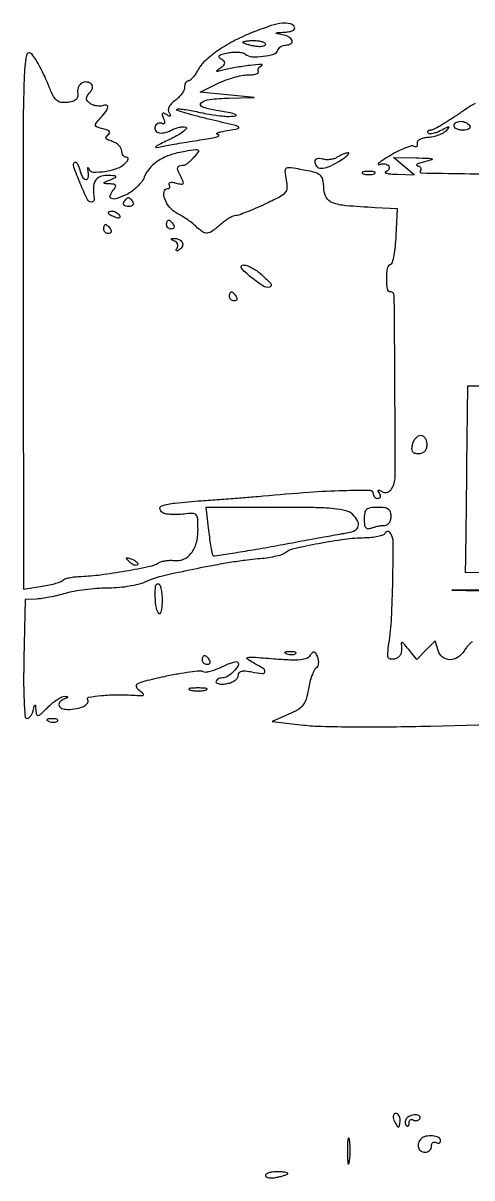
# Model space of a CAD drawing. Extents: x 0 to 448, y 25 to 639.
# Drawn here: x 0.1 to 100, y 381.6 to 638.9 of the extents above; entities that cross this region are included whole.
import ezdxf

# ---------------------------------------------------------------- set-up
doc = ezdxf.new("R2010")
doc.units = 0
doc.header["$MEASUREMENT"] = 0

msp = doc.modelspace()

# ---------------------------------------------------------------- linework, layer by layer
for points in [[(51.644452, 637.009805, 0.025006), (47.288633, 635.05211, 0.032085), (43.512983, 632.806585, 0.03611), (40.58414, 630.47244, 0.083778), (38.870237, 628.257535, -0.026601), (38.346736, 627.393217, -0.034227), (37.772836, 626.663151, -0.036524), (37.229102, 626.14309, -0.174266), (36.83102, 626, 0.169425), (36.51397, 625.889392, 0.094543), (36.244112, 625.576032, 0.075171), (36.06162, 625.1088, 0.055633), (36, 624.556704, -0.111471), (35.851385, 623.898377, -0.045359), (35.380655, 623.10357, -0.041941), (34.698277, 622.308382, -0.041712), (33.891591, 621.636621, 0.045859), (33.07756, 620.947253, 0.079119), (32.564026, 620.225743, 0.105152), (32.386687, 619.534473, 0.149899), (32.5461, 618.925409, -0.022839), (32.850221, 618.379029, -0.363774), (32.80424, 618.187445, -0.287128), (32.581404, 618.169973, -0.018155), (31.98457, 618.509536, 0.036589), (31.373133, 618.828191, 0.348029), (31.107152, 618.756708, 0.233523), (31.046842, 618.424504, 0.021797), (31.318607, 617.612107, -0.032907), (31.51301, 616.985025, -0.115104), (31.515377, 616.564507, -0.30849), (31.344524, 616.405734, -0.177812), (31.057644, 616.464374, 0.10212), (30.662033, 616.608801, 0.098618), (30.23632, 616.587456, 0.097189), (29.846318, 616.403628, 0.09604), (29.552786, 616.08541, 0.223302), (29.445783, 615.152334, 0.241615), (30.097996, 614.51808, 0.125579), (31.470055, 614.452932, 0.072374), (33.034772, 615.018609, -0.03532), (33.917384, 615.413593, -0.034708), (34.851924, 615.683121, -0.03681), (35.702599, 615.801103, -0.098882), (36.305439, 615.720512, -0.504021), (36.409095, 615.39361, -0.069548), (35.827223, 614.788148, -0.036613), (34.645194, 613.991226, -0.016763), (33, 613.121119, 0.001142), (29.916372, 611.611562, 0.13352), (29.584787, 611.318977, 0.65867), (29.680932, 611.173045, 0.003231), (32, 611.602523, -0.004384), (33.692666, 611.911961, -0.001922), (35.940625, 612.293683, -0.001901), (38.329669, 612.680593, -0.002544), (40.5, 613.012307, 0.009866), (42.301744, 613.314748, 0.034304), (43.44375, 613.611979, 0.273361), (43.634555, 613.83222, 0.428248), (43.5, 614.017149, -0.20157), (43.209304, 614.187613, -0.477778), (43.2625, 614.396995, -0.054852), (44.073552, 614.66665, -0.012454), (45.5, 614.935779, 0.012272), (47.939201, 615.395062, 0.667736), (48.002137, 615.73578, 0.085455), (47.064979, 616.138063, 0.00151), (41.695778, 617.406318, -0.005941), (38.732323, 618.134103, -0.010503), (36.308081, 618.814718, -0.005174), (34.366738, 619.42603, -0.559616), (34.313802, 619.647135, -0.219576), (34.65745, 619.773788, -0.010651), (35.899219, 619.648587, -0.015689), (37.408296, 619.415628, -0.010512), (39.118024, 619.059137, 0.011868), (40.979028, 618.676363, 0.010281), (42.94717, 618.361661, 0.010398), (44.741994, 618.150342, 0.029559), (46, 618.103393, 0.034479), (47.387925, 618.229663, 0.755197), (47.417934, 618.483875, 0.052787), (46.131719, 618.866554, 0.00446), (42.72221, 619.468633, -0.045296), (39.893486, 620.210232, -0.57127), (39.729146, 621.084456, -0.153903), (41.530124, 621.873967, -0.019554), (45.809017, 622.168108), (51.5, 622.336215), (45.5, 622.918108), (39.5, 623.5), (43.36111, 625.416667, -0.025222), (45.047954, 626.150487, -0.02038), (46.923709, 626.770313, -0.020836), (48.705109, 627.200073, -0.048804), (50.067121, 627.333333, 0.02498), (51.126478, 627.386293, 0.05111), (51.940549, 627.553036, 0.091985), (52.400036, 627.796715, 0.380204), (52.449781, 628.081256, -0.162853), (52.372082, 628.412053, -0.111567), (52.49234, 628.781884, -0.087709), (52.797703, 629.136025, -0.061875), (53.243769, 629.416097, 0.825122), (53.178388, 629.676472, 0.015712), (50.637955, 629.456455, 0.012578), (47.29552, 628.97531, 0.020649), (44.5, 628.381176, -0.005492), (43.384703, 628.108571, -0.272648), (43.176328, 628.173855, -0.439531), (43.192001, 628.341156, -0.007883), (44, 628.934493, 0.029918), (44.745332, 629.534075, 0.190215), (44.955955, 629.961778, 0.229694), (44.798646, 630.367472, 0.044112), (44.15805, 630.865845, -0.105366), (43.726458, 631.295339, -0.36325), (43.769892, 631.658662, -0.124345), (44.339931, 631.975675, -0.017621), (45.65805, 632.277187, -0.032301), (46.821293, 632.423423, -0.034638), (47.966562, 632.41338, -0.036986), (48.938696, 632.264512, -0.11671), (49.525991, 631.974808, 0.159833), (51.00635, 631.394413, 0.045362), (53.510124, 631.479579, 0.044274), (55.884978, 631.993598, 0.241381), (56.79525, 632.885749, -0.103053), (57.043178, 633.311691, -0.070369), (57.473709, 633.672689, -0.066701), (58.014021, 633.916616, -0.072843), (58.583333, 634, 0.127047), (59.688953, 634.285541, 0.368921), (59.945243, 634.96964, 0.189635), (59.223685, 635.786999, 0.070736), (57.75, 636.294267, -0.004355), (56.473279, 636.551726, -0.592371), (56.436742, 636.672608, -0.186389), (56.665756, 636.776582, -0.002297), (58.309017, 636.863818, 0.033337), (59.367539, 636.986185, 0.0743), (60.132755, 637.248348, 0.14238), (60.505333, 637.603354, 0.276828), (60.5, 638, 0.195683), (59.48245, 638.743065, 0.089138), (57.810003, 638.854366, 0.050273), (55.314838, 638.317801, 0.015029)], [(54, 634.138672, -0.285831), (53.816555, 633.843992, -0.076393), (53.265625, 633.670744, -0.053628), (52.458177, 633.634359, -0.031701), (51.5, 633.755249, -0.013875), (50.5418, 633.966135, -0.021857), (49.734375, 634.2054, -0.017542), (49.114399, 634.443639, -0.300822), (49, 634.616577, -0.347462), (49.119163, 634.767351, -0.020244), (49.734375, 634.88737, -0.023639), (50.541581, 634.972369, -0.014412), (51.5, 635, -0.032714), (52.457653, 634.937276, -0.050289), (53.265625, 634.746985, -0.064968), (53.823693, 634.469414, -0.249889)], [(0.061655, 573.631076), (0.111121, 512.762152), (4.275592, 513.428078, 0.01341), (5.909224, 513.734441, 0.017886), (7.372428, 514.104894, 0.015244), (8.549809, 514.487533, 0.146054), (8.970032, 514.797002, -0.159239), (9.373475, 515.078375, -0.022276), (10.372447, 515.331993, -0.023613), (11.620961, 515.529465, -0.018057), (13, 515.63106, 0.023284), (17.309345, 515.993851, 0.010598), (22.899965, 516.84877, 0.007186), (28.285635, 517.869539, 0.088996), (30.214472, 518.638171, -0.068428), (30.858493, 518.925842, -0.032603), (31.746176, 519.122727, -0.031562), (32.716193, 519.210242, -0.038835), (33.623573, 519.164148, 0.132155), (35.761315, 519.453206, 0.127902), (37.496437, 520.776674, 0.103139), (38.620874, 523.050717, 0.0635), (39, 526.02392, 0.014226), (38.930769, 528.456649, 0.168109), (38.576642, 529.318145, 0.220552), (37.811481, 529.653928, 0.026324), (35.918802, 529.515035, -0.020509), (34.635069, 529.405814, -0.019549), (33.325932, 529.399565, -0.019928), (32.170438, 529.485425, -0.063181), (31.418802, 529.669532, -0.209149), (30.537073, 530.539633, -0.430014), (30.902169, 531.330404, -0.055519), (33.849332, 531.974345, -0.008819), (39.75, 532.486346, 0.000943), (43.776172, 532.771883, 0.000936), (47.810937, 533.073271, 0.000917), (51.338475, 533.349919, 0.003654), (53.5, 533.539332, -0.00542), (63.64751, 534.392439, -0.012154), (71.369949, 534.769022, -0.006961), (77.30872, 534.831361, -0.413211), (78, 534.137708, 0.091954), (78.080556, 533.703389, 0.095995), (78.311086, 533.334202, 0.099423), (78.654962, 533.087139, 0.106605), (79.059017, 533, 0.132745), (79.403738, 533.093162, 0.19028), (79.59735, 533.339137, 0.143226), (79.599686, 533.712617, 0.068937), (79.404508, 534.154508, -0.029176), (79.146958, 534.631335, -0.369426), (79.197515, 534.813411, -0.271346), (79.420142, 534.827292, -0.021481), (79.957295, 534.526393, 0.100414), (80.523624, 534.317471, 0.106441), (81.114199, 534.35225, 0.101158), (81.661201, 534.631855, 0.082556), (82.101408, 535.121885, 0.142598), (82.887813, 537.817402, 0.00147), (82.840863, 557.729843, 0.000813), (82.6993, 578.176754, 0.411712), (81.868985, 579, -0.372392), (81.177447, 579.59797, -0.038449), (81.018965, 581.924762, -0.037402), (81.219383, 584.315892, -0.273004), (81.923577, 585.166667, 0.247093), (82.299941, 585.578896, 0.017113), (82.656602, 587.164583, 0.021185), (82.949721, 589.176754, 0.014128), (83.122042, 591.5), (83.396929, 597.5), (78.448464, 597.75137, -0.008679), (71.894316, 598.198477, -0.06905), (68.941471, 598.869185, -0.174841), (67.528986, 600.076919, -0.130025), (67, 602.076698, 0.051305), (66.800967, 604.011298, 0.182077), (66.144268, 605.046636, 0.106728), (64.73139, 605.699216, 0.012302), (61.28125, 606.382216, 0.014461), (59.248342, 606.672665, 0.216742), (58.583734, 606.456919, 0.243327), (58.353311, 605.830826, 0.018169), (58.65407, 603.979649, -0.056917), (58.803379, 602.199644, -0.174048), (58.366666, 601.089105, -0.093877), (57.126415, 600.118006, -0.010349), (53.87282, 598.520668, -0.007075), (51.73501, 597.562052, -0.009295), (49.756025, 596.751375, -0.00716), (48.086402, 596.130763, -0.083356), (47.40301, 596.009769, 0.10736), (46.833955, 595.88084, 0.024195), (45.950867, 595.41537, 0.024006), (44.963343, 594.766295, 0.021247), (44, 594, -0.022884), (42.153626, 592.541134, -0.135609), (41.009789, 592.119245, -0.174886), (39.965917, 592.399718, -0.044189), (38.596627, 593.54623, 0.030806), (37.813364, 594.238495, 0.013926), (36.709391, 595.050816, 0.013728), (35.492968, 595.846136, 0.018258), (34.343294, 596.496922, -0.100263), (32.719964, 597.805457, -0.081488), (31.58838, 599.737279, -0.134094), (31.428056, 601.324458, -0.366409), (32.226136, 602, 0.120561), (32.520813, 602.072101, 0.187235), (32.691422, 602.266355, 0.152134), (32.705687, 602.55995, 0.075183), (32.557637, 602.906741, -0.258149), (32.543679, 603.195463, -0.226275), (32.783099, 603.384669, -0.088195), (33.33667, 603.411143, -0.031919), (34.112106, 603.260433, 0.018528), (35.333652, 602.988905, 0.311348), (35.692064, 603.14982, 0.250778), (35.715327, 603.58252, 0.013423), (35.078302, 604.853691, -0.025574), (34.490842, 606.100694, -0.190957), (34.483298, 606.742585, -0.250524), (34.909382, 607.111965, -0.043642), (36, 607.261278, 0.147223), (36.280703, 607.360946, 0.014901), (36.845142, 607.802026, 0.017646), (37.49696, 608.383491, 0.01317), (38.174951, 609.067808, 0.017477), (39.139879, 610.169171, 0.453007), (39.081745, 610.515753, 0.172048), (38.543133, 610.632326, 0.004911), (36.174951, 610.304786, 0.042649), (32.931527, 609.536782, 0.060871), (30.256566, 608.279605, 0.070343), (28.260205, 606.593346, 0.091663), (27.020274, 604.553324, -0.0712), (26.463722, 603.547705, -0.036206), (25.508714, 602.458895, -0.035062), (24.340606, 601.458329, -0.043893), (23.124968, 600.712229, -0.030047), (20.981756, 599.799356, -0.163578), (19.737849, 599.776586, -0.42702), (19.420722, 600.420456, -0.086016), (20.131121, 601.657991, 0.038978), (20.610679, 602.337156, 0.263306), (20.619389, 602.733621, 0.232541), (20.276412, 602.978931, 0.03161), (19.372445, 603.070285, -0.005733), (18.192961, 603.128108, -0.436622), (18.084954, 603.259775, -0.259105), (18.218977, 603.438508, -0.003619), (19.5, 604, 0.009027), (20.656439, 604.521868, 0.485414), (20.703411, 604.727088, 0.215481), (20.415213, 604.872581, 0.004372), (18.75, 604.929715, 0.100485), (17.133398, 604.644311, 0.174235), (16.120215, 603.755592, 0.124854), (15.702623, 602.168704, 0.041398), (15.881579, 599.75, -0.100453), (15.869123, 599.464702, -0.11621), (15.744901, 599.2233, -0.117125), (15.526915, 599.064035, -0.103203), (15.25, 599.010171, -0.286295), (14.374914, 599.572597, -0.011429), (12.764753, 603.187573, -0.011359), (11.320566, 606.873148, -0.291928), (11.541825, 607.875159, -0.354312), (11.792551, 607.901424, -0.101687), (12.09092, 607.606659, -0.055914), (12.396718, 607.015072, -0.027406), (12.656295, 606.20633, 0.052341), (13.24179, 604.652548, 0.22083), (14.001733, 604.049044, 0.435311), (14.539211, 604.404779, 0.078681), (14.549904, 605.75, -0.009774), (14.468215, 606.377064, -0.075827), (14.480395, 606.671301, -0.677499), (14.555186, 606.685463, -0.053403), (14.682395, 606.428898, 0.304711), (15.680203, 605.707995, 0.045799), (18.275991, 605.857215, 0.046849), (21.023859, 606.537196, 0.112771), (22.788167, 607.64531, 0.033782), (23.262313, 608.188253, 0.111507), (23.458394, 608.617811, 0.265902), (23.372108, 608.883832, 0.186459), (23.071429, 609, -0.132726), (22.662844, 609.110404, -0.100545), (22.314732, 609.42083, -0.087732), (22.080528, 609.885188, -0.073158), (22, 610.432612, 0.129606), (21.842298, 611.030782, 0.068915), (21.373687, 611.643179, 0.061242), (20.683211, 612.176511, 0.057069), (19.867872, 612.541936, -0.027536), (18.947737, 612.89079, -0.146912), (18.544498, 613.236815, -0.304719), (18.552237, 613.59361, -0.101338), (18.952407, 613.970586, 0.113784), (19.323453, 614.33777, 0.317923), (19.305573, 614.68395, 0.136791), (18.859391, 615.010408, 0.026004), (17.890696, 615.318333, -0.018399), (16.520861, 615.730948, -0.257693), (16.187041, 616.098738, -0.230982), (16.30118, 616.605836, -0.015044), (17.306162, 617.785811, 0.021921), (18.529164, 619.262429, 0.121738), (18.932484, 620.201647, 0.433717), (18.632664, 620.591864, 0.112594), (17.75, 620.47912, -0.083329), (17.166772, 620.369966, -0.04669), (16.445451, 620.423855, -0.04493), (15.706031, 620.618723, -0.054824), (15.064302, 620.934289, -0.052357), (14.393662, 621.466891, -0.179718), (14.16096, 621.961999, -0.15752), (14.293791, 622.532516, -0.037894), (14.86286, 623.334757, 0.041672), (15.352244, 624.03581, 0.11029), (15.535684, 624.615567, 0.158582), (15.426131, 625.08815, 0.119282), (15.048558, 625.469989, 0.143675), (13.951534, 625.771449, 0.167825), (12.941251, 625.40293, 0.1512), (12.302768, 624.445922, 0.113451), (12.22348, 623.174593, -0.111631), (12.17878, 622.41386, -0.147005), (11.803979, 621.832898, -0.106311), (11.057699, 621.430904, -0.041678), (9.905495, 621.198582, -0.068648), (8.459912, 621.229556, -0.149765), (7.474402, 621.71271, -0.094319), (6.652832, 622.840528, -0.017679), (5.638763, 625.198582, 0.0172), (4.853876, 627.028544, 0.013225), (3.876959, 628.970834, 0.013423), (2.865641, 630.739952, 0.030757), (1.989364, 632, 0.647445), (0.801116, 631.699744, 0.035295), (0.266297, 626.554606, 0.008068), (0.060206, 614.34507, 0.000389)], [(99.5, 616, -0.202618), (99.558599, 615.621877, -0.181468), (99.33165, 615.29375, -0.104212), (98.804599, 615.071541, -0.047867), (98.059017, 615, -0.0466), (97.270941, 615.073608, -0.066561), (96.604836, 615.29375, -0.086673), (96.155423, 615.618015, -0.195654), (96, 616, -0.142666), (96.111069, 616.38134, -0.09965), (96.423289, 616.70625, -0.08433), (96.890182, 616.925146, -0.067639), (97.440983, 617, -0.061875), (98.038022, 616.925833, -0.051278), (98.640225, 616.70625, -0.053305), (99.157656, 616.382836, -0.08825)], [(70, 609.007516, -0.066611), (69.297409, 608.679178, -0.044138), (68.426563, 608.488167, -0.043952), (67.530099, 608.45242, -0.063507), (66.75, 608.590216, 0.051629), (66.07985, 608.725025, 0.088839), (65.514062, 608.678602, 0.131047), (65.141432, 608.465403, 0.200239), (65, 608.126405, 0.176575), (65.403143, 607.020437, 0.213775), (66.388433, 606.543891, 0.10887), (68.013498, 606.852391, 0.035769), (70.189882, 607.9744, 0.012313), (71.393867, 608.749747, 0.029616), (72.233903, 609.3963, 0.071324), (72.593555, 609.81203, 0.597109), (72.5, 609.980949, 0.065758), (72.012702, 609.910835, 0.024275), (71.353125, 609.690228, 0.023563), (70.647701, 609.376534, 0.026167)], [(75.75, 605.337719, 0.057986), (76.320008, 605.181385, 0.037979), (77, 605.12966, 0.037979), (77.679992, 605.181385, 0.057986), (78.25, 605.337719, 0.174857), (78.459382, 605.525001, 0.447206), (78.398438, 605.693942, 0.078554), (77.89144, 605.810911, 0.017491), (77, 605.842105, 0.017491), (76.10856, 605.810911, 0.078554), (75.601562, 605.693942, 0.447206), (75.540618, 605.525001, 0.174857)], [(24.5, 599, -0.146489), (24.602013, 598.620597, -0.191582), (24.461189, 598.29375, -0.134005), (24.074636, 598.072951, -0.063222), (23.5, 598, -0.063222), (22.925364, 598.072951, -0.134005), (22.538811, 598.29375, -0.191582), (22.397987, 598.620597, -0.146489), (22.5, 599, -0.025622), (22.764631, 599.382847, -0.032351), (23.048689, 599.70625, -0.033983), (23.313296, 599.937141, -0.163822), (23.5, 600, -0.163822), (23.686704, 599.937141, -0.033983), (23.951311, 599.70625, -0.032351), (24.235369, 599.382847, -0.025622)], [(21.492921, 596.011454, -0.1144), (21.606889, 595.674071, -0.32948), (21.487528, 595.474315, -0.155351), (21.131719, 595.443138, -0.036408), (20.551938, 595.618443, -0.029964), (19.48003, 596.105273, -0.168622), (19.057392, 596.558518, -0.444011), (19.201747, 596.882327, -0.079093), (19.940983, 597, -0.088797), (20.34605, 596.927491, -0.053277), (20.78502, 596.709615, -0.051183), (21.189428, 596.389589, -0.061454)], [(33.5, 594, -0.082592), (33.656512, 593.6179, -0.161196), (33.6254, 593.29375, -0.182303), (33.413961, 593.078288, -0.108972), (33.059017, 593, -0.093332), (32.654762, 593.076123, -0.09642), (32.311086, 593.29375, -0.099167), (32.081062, 593.618444, -0.105053), (32, 594, -0.042167), (32.032345, 594.382849, -0.061769), (32.129539, 594.70625, -0.081139), (32.272352, 594.92554, -0.210953), (32.440983, 595, -0.151918), (32.65171, 594.934461, -0.038439), (32.933975, 594.70625, -0.035638), (33.231006, 594.382774, -0.029505)], [(19.5, 593, -0.082592), (19.656512, 592.6179, -0.161196), (19.6254, 592.29375, -0.182303), (19.413961, 592.078288, -0.108972), (19.059017, 592, -0.093332), (18.654762, 592.076123, -0.09642), (18.311086, 592.29375, -0.099167), (18.081062, 592.618444, -0.105053), (18, 593, -0.042167), (18.032345, 593.382849, -0.061769), (18.129539, 593.70625, -0.081139), (18.272352, 593.92554, -0.210953), (18.440983, 594, -0.151918), (18.65171, 593.934461, -0.038439), (18.933975, 593.70625, -0.035638), (19.231006, 593.382774, -0.029505)], [(35.457295, 590.069098, -0.124968), (35.586571, 589.658364, -0.100781), (35.519692, 589.199089, -0.090333), (35.265683, 588.761221, -0.078004), (34.861803, 588.41459, -0.028521), (34.410413, 588.170014, -0.264648), (34.197388, 588.186645, -0.357602), (34.14577, 588.360517, -0.038844), (34.351722, 588.760081, 0.110583), (34.506396, 589.206832, 0.119157), (34.449351, 589.663905, 0.11358), (34.185107, 590.06066, 0.09373), (33.756231, 590.335642, -0.013901), (33.178106, 590.587621, -0.260933), (33.066763, 590.743095, -0.402866), (33.159138, 590.863366, -0.020929), (33.690983, 590.921053, -0.072265), (34.189239, 590.882065, -0.056823), (34.701118, 590.703357, -0.057913), (35.148977, 590.419371, -0.084302)], [(52.84699, 583.132705, -0.028693), (55.197187, 580.845481, -0.566415), (54.963172, 580.058726, -0.215263), (53.454622, 580.322474, -0.022377), (50.5, 582.530996, -0.014822), (49.211991, 583.652201, -0.076969), (48.627392, 584.388207, -0.314955), (48.665094, 584.794064, -0.219637), (49.09699, 584.995033, -0.084183), (49.859732, 584.868135, -0.032038), (50.857311, 584.450023, -0.030621), (51.905318, 583.846961, -0.032778)], [(47.5, 578, -0.082592), (47.656512, 577.6179, -0.161196), (47.6254, 577.29375, -0.182303), (47.413961, 577.078288, -0.108972), (47.059017, 577, -0.093332), (46.654762, 577.076123, -0.09642), (46.311086, 577.29375, -0.099167), (46.081062, 577.618444, -0.105053), (46, 578, -0.042167), (46.032345, 578.382849, -0.061769), (46.129539, 578.70625, -0.081139), (46.272352, 578.92554, -0.210953), (46.440983, 579, -0.151918), (46.65171, 578.934461, -0.038439), (46.933975, 578.70625, -0.035638), (47.231006, 578.382774, -0.029505)], [(86.710251, 545, 0.049229), (86.55836, 544.042979, 0.167579), (86.726188, 543.44369, 0.182942), (87.214569, 543.106846, 0.060551), (88.09362, 543, 0.079994), (88.910103, 543.131469, 0.123133), (89.511702, 543.512277, 0.119125), (89.875978, 544.142194, 0.071916), (90, 545, 0.067406), (89.896468, 545.76449, 0.084175), (89.593635, 546.4125, 0.099595), (89.144167, 546.845846, 0.143115), (88.616631, 547, 0.129214), (88.048695, 546.850737, 0.073972), (87.485993, 546.4125, 0.065681), (87.013407, 545.764694, 0.060903)], [(41.329655, 525.864387, 0.006233), (41.591383, 523.867905, 0.009163), (41.875296, 522.121287, 0.005121), (42.154806, 520.665637, 0.147416), (42.333036, 520.333631, 0.237263), (42.701954, 520.211585, 0.001175), (46.691092, 520.80948, 0.004918), (51.262213, 521.551671, 0.003052), (56.61409, 522.508424, -0.000374), (62.074986, 523.514878, -0.000512), (66.993003, 524.412275, -0.00033), (71.127643, 525.159542, -0.006017), (72.447197, 525.380771, 0.084267), (73.967936, 525.888464, 0.210412), (74.675947, 526.790115, 0.191413), (74.522164, 527.991138, 0.070063), (73.473214, 529.383929, 0.136333), (71.965446, 530.236047, 0.037426), (69.250759, 530.698096, 0.01994), (64.754679, 530.94065, 0.003505), (56.28928, 531), (40.721418, 531)], [(76, 528.393011, 0.028926), (76.072648, 527.138292, 0.139263), (76.343479, 526.483926, 0.231224), (76.829584, 526.250804, 0.090021), (77.581787, 526.393011, -0.024761), (78.290883, 526.625558, -0.016939), (79.115525, 526.821697, -0.017107), (79.925091, 526.956854, -0.032815), (80.581787, 527, 0.139749), (81.122606, 527.154169, 0.099977), (81.5834, 527.5875, 0.085333), (81.893717, 528.235591, 0.069187), (82, 529, 0.081208), (81.840542, 529.975317, 0.166173), (81.375, 530.583333, 0.116834), (80.500917, 530.907747, 0.030703), (79, 531, 0.030154), (77.367823, 530.901477, 0.149816), (76.537688, 530.532751, 0.17247), (76.120968, 529.79435, 0.043081)], [(25.526461, 518.193128, -0.20742), (25.220211, 518.072099, -0.082976), (24.768815, 518.162781, -0.063152), (24.246577, 518.441312, -0.043285), (23.733333, 518.875912, -0.011214), (23.106486, 519.536448, -0.400052), (23.111181, 519.729672, -0.286372), (23.336218, 519.78179, -0.008399), (24.293128, 519.435707, -0.036269), (24.940734, 519.133723, -0.070189), (25.395085, 518.789051, -0.120343), (25.59249, 518.461316, -0.278911)], [(31, 510.333333, -0.016597), (30.954731, 508.969955, -0.036103), (30.810203, 507.933547, -0.06764), (30.600169, 507.350577, -0.506494), (30.353882, 507.312785, -0.157982), (29.728375, 508.538029, -0.030793), (29.484875, 511.038277, -0.027762), (29.533287, 513.459454, -0.392268), (30.116268, 514, -0.300566), (30.458756, 513.773673, -0.04162), (30.740404, 512.922917, -0.036408), (30.936059, 511.738585, -0.022739)], [(41.5, 497, -0.082592), (41.656512, 496.6179, -0.161196), (41.6254, 496.29375, -0.182303), (41.413961, 496.078288, -0.108972), (41.059017, 496, -0.093332), (40.654762, 496.076123, -0.09642), (40.311086, 496.29375, -0.099167), (40.081062, 496.618444, -0.105053), (40, 497, -0.042167), (40.032345, 497.382849, -0.061769), (40.129539, 497.70625, -0.081139), (40.272352, 497.92554, -0.210953), (40.440983, 498, -0.151918), (40.65171, 497.934461, -0.038439), (40.933975, 497.70625, -0.035638), (41.231006, 497.382774, -0.029505)], [(60.729167, 498.395833, -0.126455), (60.402231, 498.202593, -0.060344), (59.916927, 498.123424, -0.05415), (59.359369, 498.160852, -0.051402), (58.8125, 498.316886, -0.054073), (58.395823, 498.538436, -0.470617), (58.37858, 498.720685, -0.168741), (58.670344, 498.862007, -0.018894), (59.416667, 498.921053, -0.028489), (60.112848, 498.910055, -0.077125), (60.592839, 498.799335, -0.208169), (60.77538, 498.614691, -0.296942)], [(37.25, 490.310674, 0.039571), (38.047266, 490.168469, 0.024357), (39, 490.122029, 0.024357), (39.952734, 490.168469, 0.039571), (40.75, 490.310674, 0.161593), (41.00914, 490.478988, 0.542911), (40.957812, 490.633659, 0.052887), (40.251983, 490.740287, 0.011065), (39, 490.767997, 0.011065), (37.748017, 490.740287, 0.052887), (37.042188, 490.633659, 0.542911), (36.99086, 490.478988, 0.161593)], [(5.8125, 483.316886, 0.051402), (6.359369, 483.160852, 0.05415), (6.916927, 483.123424, 0.060344), (7.402231, 483.202593, 0.126455), (7.729167, 483.395833, 0.296942), (7.77538, 483.614691, 0.208169), (7.592839, 483.799335, 0.077125), (7.112848, 483.910055, 0.028489), (6.416667, 483.921053, 0.018894), (5.670344, 483.862007, 0.168741), (5.37858, 483.720685, 0.470617), (5.395823, 483.538436, 0.054073)], [(82.638374, 394.5, 0.02136), (82.887494, 393.925442, 0.030395), (83.160341, 393.440625, 0.030693), (83.420671, 393.087111, 0.222225), (83.606989, 393, 0.289661), (83.758929, 393.096084, 0.046727), (83.884553, 393.440625, 0.039339), (83.971531, 393.925176, 0.024748), (84, 394.5, 0.062722), (83.92777, 395.073532, 0.08088), (83.715469, 395.559375, 0.098158), (83.400789, 395.884506, 0.152681), (83.031385, 396, 0.184534), (82.710807, 395.877514, 0.147206), (82.516384, 395.559375, 0.100118), (82.488865, 395.074366, 0.055937)], [(85.355876, 394.766802, 0.07356), (85.188352, 394.377877, 0.072421), (85.139387, 393.954983, 0.077864), (85.212472, 393.563864, 0.111775), (85.399864, 393.266802, 0.14401), (85.626986, 393.142918, 0.26052), (85.82371, 393.203001, 0.143953), (85.958448, 393.462615, 0.048234), (86, 393.89235, -0.081648), (86.069898, 394.317541, -0.160128), (86.273452, 394.588987, -0.182985), (86.576421, 394.66565, -0.110306), (86.930902, 394.542705, 0.090093), (87.326205, 394.387618, 0.095385), (87.742602, 394.385962, 0.099739), (88.11522, 394.536973, 0.108766), (88.386913, 394.817021, 0.165088), (88.461045, 395.13892, 0.190522), (88.317147, 395.417083, 0.122855), (87.948943, 395.60522, 0.057035), (87.412023, 395.666667, 0.0541), (86.796999, 395.599926, 0.049126), (86.18928, 395.402331, 0.052309), (85.677952, 395.111561, 0.099235)], [(72.286014, 387.5, 0.006817), (72.315278, 385.711719, 0.040183), (72.418418, 384.780601, 0.720633), (72.561388, 384.761725, 0.075924), (72.717581, 385.26375, 0.022548), (72.846293, 386.485188, 0.015659), (72.885962, 387.872547, 0.015827), (72.839977, 389.209518, 0.031163), (72.703931, 390.26375, 0.248898), (72.549185, 390.455688, 0.49082), (72.403147, 390.374351, 0.030832), (72.307632, 389.29708, 0.00738)], [(88.666667, 390.333333, 0.116106), (88.084947, 389.393452, 0.149599), (88.058632, 388.383464, 0.171449), (88.589017, 387.625476, 0.156422), (89.5, 387.333333, 0.091687), (90.072631, 387.439229, 0.09591), (90.559375, 387.742336, 0.09947), (90.885099, 388.194455, 0.106911), (91, 388.725684, -0.076042), (91.074414, 389.212152, -0.153266), (91.29375, 389.527484, -0.186722), (91.619584, 389.624606, -0.119076), (92, 389.5, 0.082592), (92.3821, 389.343488, 0.161196), (92.70625, 389.3746, 0.182303), (92.921712, 389.586039, 0.108972), (93, 389.940983, 0.296918), (92.550358, 390.631413, 0.081679), (91.232888, 390.972444, 0.071945), (89.709363, 390.891094, 0.148173)], [(54, 382.138672, 0.285831), (54.183445, 381.843992, 0.076393), (54.734375, 381.670744, 0.053628), (55.541823, 381.634359, 0.031701), (56.5, 381.755249, 0.013875), (57.4582, 381.966135, 0.021857), (58.265625, 382.2054, 0.017542), (58.885601, 382.443639, 0.300822), (59, 382.616577, 0.347462), (58.880837, 382.767351, 0.020244), (58.265625, 382.88737, 0.023639), (57.458419, 382.972369, 0.014412), (56.5, 383, 0.032714), (55.542347, 382.937276, 0.050289), (54.734375, 382.746985, 0.064968), (54.176307, 382.469414, 0.249889)]]:
    msp.add_lwpolyline(points, format="xyb", close=True)
for points in [[(100.684549, 620.979516, 0.008976), (98.86929, 619.842804, 0.006283), (96.863681, 618.5, -0.008967), (94.837911, 617.15939, -0.012191), (92.960461, 616.028125, -0.009151), (91.367308, 615.158582, -0.120912), (90.721121, 615, 0.055709), (90.356759, 614.959277, 0.167662), (90.147087, 614.829325, 0.255599), (90.11195, 614.639717, 0.117575), (90.247687, 614.41898, 0.208908), (90.622736, 614.271997, 0.042991), (91.344129, 614.362141, 0.038495), (92.227459, 614.623042, 0.027912), (93.164354, 615.041387, -0.004035), (94.491501, 615.711695, -0.147807), (94.823657, 615.767393, -0.596635), (94.879172, 615.623222, -0.012331), (94.232244, 614.904651, -0.07784), (93.551969, 614.379092, -0.036074), (92.534295, 613.911989, -0.034616), (91.371325, 613.566228, -0.040601), (90.232244, 613.407305, 0.040584), (89.182062, 613.260822, 0.071291), (88.363565, 612.950817, 0.105338), (87.877065, 612.529009, 0.22147), (87.774777, 612.050731, -0.06643), (87.813649, 611.631893, -0.193441), (87.696786, 611.371799, -0.23882), (87.455454, 611.297807, -0.095845), (87.12342, 611.423722, 0.209621), (86.527627, 611.507875, 0.023256), (85.191925, 611.066061, 0.025172), (83.581867, 610.354221, 0.017798), (81.848644, 609.402381, 0.007264), (80.283506, 608.437767, 0.023294), (79.282069, 607.732713, 0.165153), (79.106276, 607.466394, 0.591898), (79.217975, 607.360655, -0.051917), (79.915043, 607.507153, -0.061033), (80.589407, 607.494671, -0.071295), (81.141453, 607.334272, -0.149117), (81.474206, 607.041736, -0.134808), (81.581125, 606.677568, -0.130567), (81.489102, 606.304903, -0.110237), (81.203607, 605.980272, -0.077182), (80.769068, 605.756356, 0.540238), (80.724571, 605.588012, 0.157501), (81.011255, 605.421523, 0.032976), (81.952232, 605.28145, 0.011068), (83.339578, 605.198512), (87.153482, 605.055133), (84.826741, 606.994297), (82.5, 608.933461), (87.5, 608.848416, -0.002406), (90.460863, 608.783802, -0.093917), (91.100971, 608.644746, -0.701713), (91.08997, 608.441802, -0.010931), (89.5, 608, 0.012655), (88.425359, 607.697398, 0.04524), (87.765774, 607.426115, 0.314146), (87.673291, 607.24908, 0.351852), (87.809017, 607.118315, -0.085848), (88.26194, 606.997141, -0.147883), (88.551364, 606.740036, -0.165103), (88.631401, 606.388028, -0.11295), (88.497961, 605.996701, 0.58205), (88.768416, 605.502411, 0.000382), (107.903368, 605.212692, 0.002373)], [(125, 558), (99, 558), (98.805556, 540.5, -0.000102), (98.727031, 533.560604, -0.000132), (98.65191, 527.185938, -0.0001), (98.586454, 521.841858, -0.001161), (98.555556, 519.75), (98.5, 516.5), (123.242281, 516.829148, -0.001911)], [(100.146927, 501, 0.174106), (99.813634, 500.880315, 0.029417), (99.309782, 500.4125, 0.029121), (98.759071, 499.765826, 0.022242), (98.232073, 499, -0.111185), (96.808761, 497.560393, -0.148579), (95.050187, 497.064915, -0.167316), (93.462267, 497.648026, -0.146018), (92.462697, 499.117532), (91.790619, 501.235063), (89.74631, 499.190754), (87.702001, 497.146445), (85.927687, 499.323223, 0.004577), (84.776667, 500.709227, 0.18586), (84.43831, 500.894545, 0.464194), (84.253953, 500.727678, 0.013522), (84.326687, 499.538315, -0.078878), (84.270078, 498.722862, -0.094199), (83.960221, 498.018786, -0.098197), (83.426504, 497.498555, -0.093581), (82.725709, 497.210313, -0.094733), (81.82509, 497.197077, -0.271921), (81.366902, 497.587102, -0.108848), (81.255779, 498.52652, -0.012232), (81.522239, 500.671998, 0.024471), (82.085177, 506.334243, 0.008113), (82.368455, 514.678294, 0.003488), (82.460781, 523.278572, 0.140242), (81.954479, 525.073654, 0.062547), (81.617777, 525.4913, 0.1647), (81.274595, 525.653237, 0.19472), (80.943065, 525.56141, 0.090846), (80.638958, 525.224839, -0.16926), (80.162373, 524.837959, -0.030391), (79.048152, 524.510581, -0.029774), (77.637307, 524.274956, -0.023042), (76.081506, 524.181688, 0.030296), (71.646044, 523.851198, 0.013485), (65.858866, 522.905885, 0.009439), (60.304875, 521.735078, 0.109514), (58.310714, 520.784548, -0.095722), (57.563152, 520.40284, -0.017721), (56.057634, 520.025156, -0.018429), (54.239691, 519.706535, -0.015882), (52.310714, 519.503461, 0.014993), (49.91592, 519.25565, 0.005565), (46.563147, 518.768712, 0.005508), (42.915478, 518.15618, 0.006621), (39.5, 517.497084, 0.00092), (33.147009, 516.17145, 0.011915), (30.792834, 515.616809, 0.024076), (29.046108, 515.070063, 0.009361), (26.6849, 514.153656, -0.044521), (25.247801, 513.709185, -0.016768), (23.173672, 513.337248, -0.016455), (20.876438, 513.081214, -0.019256), (18.6849, 512.994423, 0.018406), (16.407683, 512.908111, 0.01282), (13.848064, 512.650432, 0.012952), (11.402098, 512.27607, 0.025989), (9.5, 511.831221, -0.012641), (7.785308, 511.381628, -0.010497), (5.940625, 510.988152, -0.010638), (4.234845, 510.699055, -0.027984), (3, 510.586798), (0.5, 510.5), (0.220975, 497.25, 0.0058), (0.169822, 491.840454, 0.012221), (0.281434, 487.643053, 0.006745), (0.492589, 484.374637, 0.391547), (0.897651, 484, 0.156181), (1.297064, 484.127881, 0.068059), (1.706953, 484.514063, 0.057893), (2.064943, 485.080517, 0.048121), (2.310674, 485.75, -0.002304), (2.615016, 486.893041, -0.360809), (2.716439, 486.964446, -0.370078), (2.80268, 486.877753, -0.002342), (2.883999, 485.704545, 0.068854), (3.056677, 484.861401, 0.395353), (3.425852, 484.669997, 0.119366), (4.074157, 485.03458, 0.008876), (5.545455, 486.454545, -0.023184), (6.608344, 487.423185, -0.027728), (7.697017, 488.229082, -0.028273), (8.670542, 488.793308, -0.134344), (9.295455, 488.921053, -0.017633), (9.859628, 488.864042, -0.397266), (9.95366, 488.74741, -0.271381), (9.848893, 488.596794, -0.012378), (9.25, 488.337719, 0.103073), (8.259469, 487.676011, 0.269999), (8.056407, 486.877445, 0.238456), (8.658553, 486.226645, 0.089246), (9.918213, 486, 0.042566), (11.869059, 486.166381, 0.066571), (13.474841, 486.668578, 0.109677), (14.381773, 487.364543, 0.32346), (14.435239, 488.104785, -0.528649), (14.696091, 488.690427, -0.020336), (17.486409, 489.079353, -0.023233), (21.086565, 489.264452, -0.018149), (25, 489.141599, 0.006991), (26.538048, 489.058934, 0.266128), (26.833964, 489.213174, 0.374595), (26.792596, 489.493101, 0.01032), (25.765236, 490.335176, -0.178875), (25.286289, 491.114922, -0.33385), (25.590398, 491.748327, -0.060755), (27.19815, 492.348697, -0.004933), (31.593136, 493.359974, -0.009194), (34.558452, 493.954623, -0.013161), (37.208875, 494.363882, -0.009014), (39.409702, 494.604406, -0.162509), (40.090636, 494.443984, 0.166885), (40.648212, 494.317628, 0.032694), (41.676057, 494.497488, 0.031429), (42.900665, 494.878232, 0.024621), (44.175066, 495.437448, -0.017131), (45.416698, 496.004605, -0.025563), (46.540517, 496.406075, -0.02324), (47.452979, 496.634717, -0.251204), (47.804831, 496.528502, -0.340811), (47.906625, 495.740491, -0.06067), (46.946374, 494.476439, -0.056093), (45.584775, 493.3575, -0.144956), (44.377555, 493, 0.06064), (43.850773, 492.935876, 0.079296), (43.404657, 492.746985, 0.097292), (43.105968, 492.467185, 0.157294), (43, 492.138672, 0.285831), (43.183445, 491.843992, 0.076393), (43.734375, 491.670744, 0.053628), (44.541823, 491.634359, 0.031701), (45.5, 491.755249, 0.049658), (46.456395, 492.03869, 0.061622), (47.265625, 492.491806, 0.073808), (47.815259, 493.036492, 0.162039), (48, 493.591577, -0.16322), (48.193286, 494.167904, -0.170628), (48.691689, 494.49846, -0.087779), (49.587255, 494.563512, -0.023703), (51, 494.35, 0.019789), (53.368268, 493.973098, 0.413427), (53.880153, 494.375156, 0.29243), (53.536285, 495.090564, 0.015645), (51.25, 496.407074, -0.032976), (49.930521, 497.228994, -0.658621), (50.005795, 497.570331, -0.065197), (51.192655, 497.640091, -0.002232), (55.846353, 497.285897, 0.008817), (59.545899, 497.05328, 0.035114), (61.817587, 497.110172, 0.061765), (63.249882, 497.428374, 0.170431), (64.042558, 498.06886, -0.041003), (64.511747, 498.704939, -0.291527), (64.862517, 498.808076, -0.210165), (65.191417, 498.533478, -0.023612), (65.591922, 497.62105, -0.057651), (65.783235, 496.875644, -0.066669), (65.785373, 496.142961, -0.077407), (65.607009, 495.533545, -0.142525), (65.268184, 495.149075, 0.140026), (64.830851, 494.657703, 0.025057), (64.349119, 493.514888, 0.02534), (63.907352, 492.077399, 0.020499), (63.576359, 490.497352, -0.03142), (63.065656, 488.299608, -0.093295), (62.358032, 486.931027, -0.093714), (61.203209, 485.916804, -0.03188), (59.203892, 484.901099), (55.5, 483.307494), (62.5, 482.507518, 0.022244), (66.478349, 482.231344, 0.004308), (73.685937, 482.114482, 0.004574), (82.101114, 482.127524, 0.004211), (90.75, 482.292894), (112, 482.878245)]]:
    msp.add_lwpolyline(points, format="xyb")
msp.add_lwpolyline([(120.190983, 512.778929), (95.5, 512.557858), (117.799287, 512.028929)])

doc.saveas('drawing.dxf')
